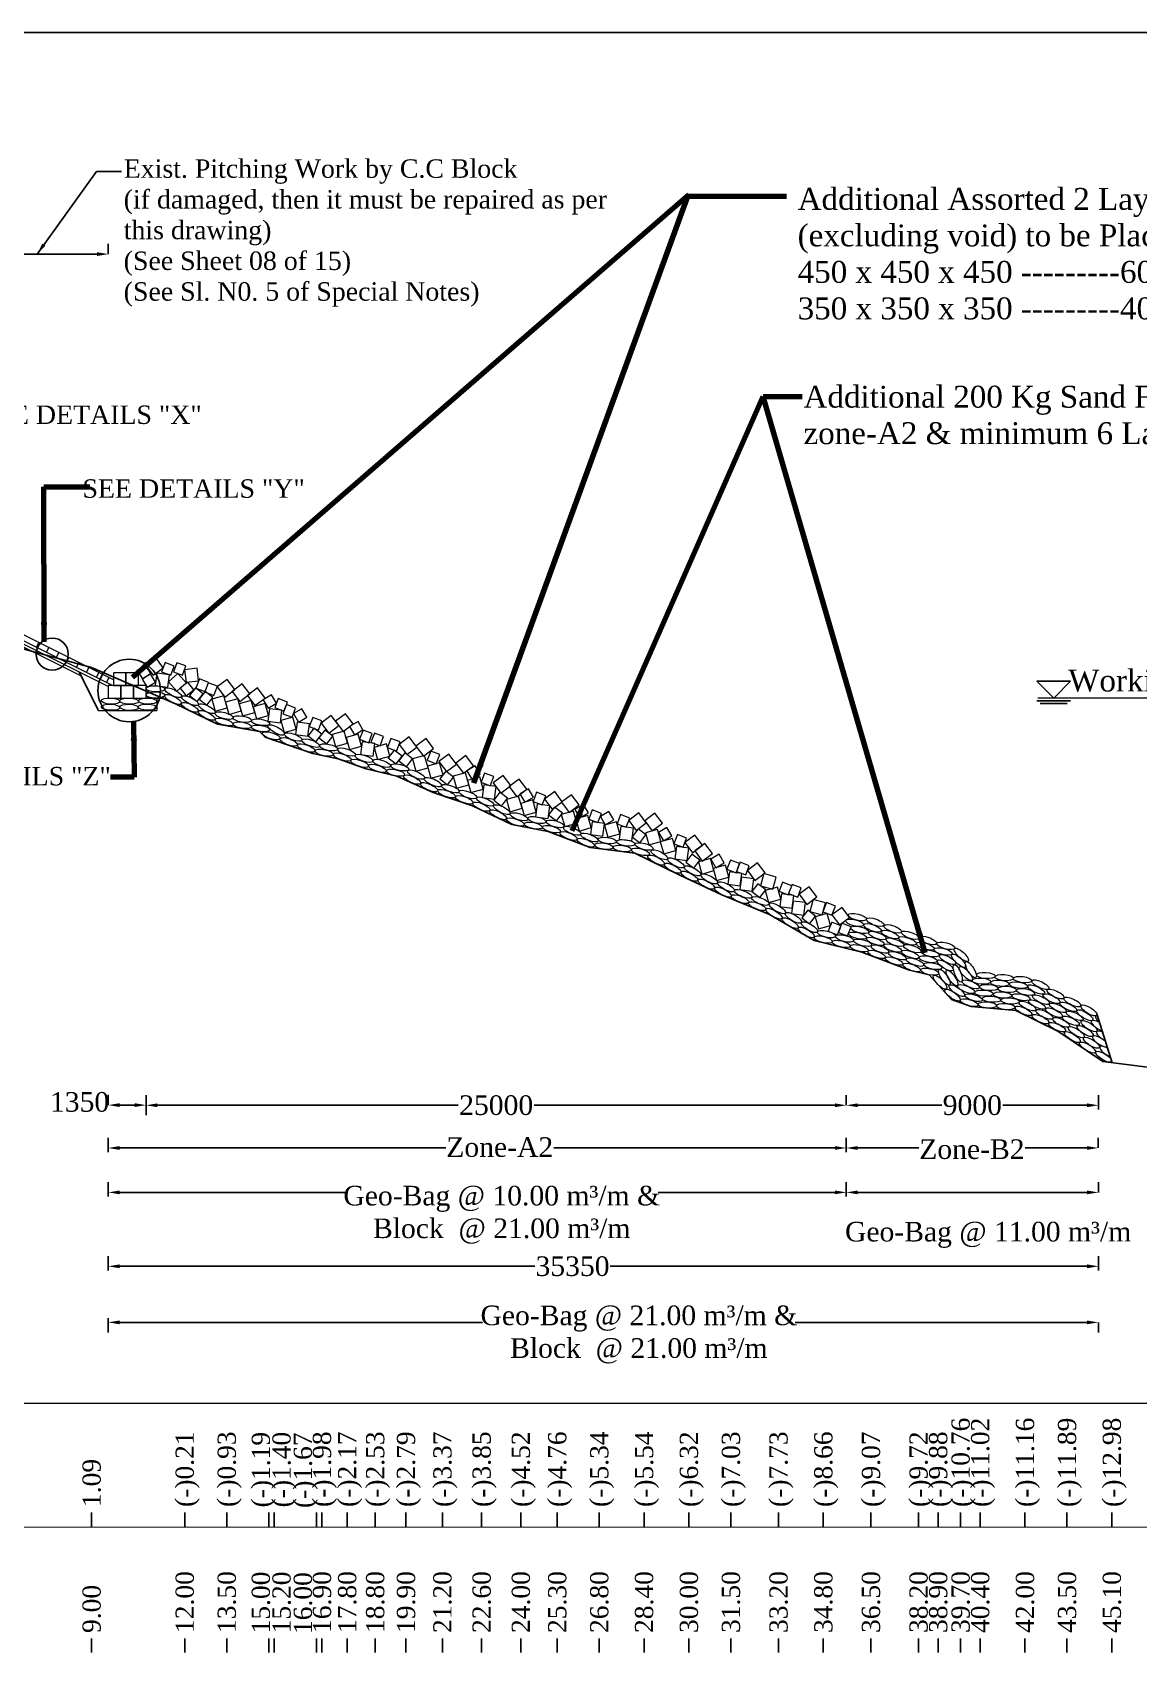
# Model space of a CAD drawing. Header units: metres. Extents: x -2434 to 11656, y -15288 to 8109.
# Drawn here: x 2712.9 to 2752.4, y -11670.8 to -11612.9 of the extents above; entities that cross this region are included whole.
import ezdxf

# ---------------------------------------------------------------- set-up
doc = ezdxf.new("R2010")
doc.units = ezdxf.units.M
doc.layers.add('LINE', color=7, linetype='Continuous')
doc.styles.get("Standard").update_dxf_attribs({"font": 'times.ttf'})
doc.dimstyles.get("Standard").update_dxf_attribs({"dimtxt": 0.5, "dimasz": 0.4075, "dimexe": 0.364, "dimexo": 0.219, "dimgap": 0.09, "dimtad": 0, "dimdec": 0, "dimlfac": 1000, "dimzin": 0, "dimdsep": 46, "dimtxsty": 'Standard', "dimcen": 0.09, "dimadec": 0, "dimazin": 0, "dimtfac": 1, "dimtdec": 0, "dimtofl": 0, "dimtmove": 0, "dimatfit": 3, "dimfxl": 1, "dimtolj": 1, "dimtzin": 0, "dimarcsym": 0})

# ---------------------------------------------------------------- blocks, each defined once
blk = doc.blocks.new('*D222')
at = {"color": 0, "lineweight": -2, "ltscale": 0.5}
for p, q in [((2716.932, -11651.375), (2716.932, -11650.861)), ((2741.932, -11651.225), (2741.932, -11650.861)), ((2717.339, -11651.225), (2728.079, -11651.225)), ((2741.524, -11651.225), (2730.784, -11651.225))]:
    blk.add_line(p, q, dxfattribs=at)
at = {"color": 0, "linetype": 'Continuous', "lineweight": -3, "ltscale": 0.5}
for points in [[(2717.339, -11651.157), (2717.339, -11651.293), (2716.932, -11651.225)], [(2741.524, -11651.157), (2741.524, -11651.293), (2741.932, -11651.225)]]:
    blk.add_solid(points, dxfattribs=at)
at = {"layer": 'Defpoints', "color": 0, "linetype": 'Continuous', "lineweight": -3, "ltscale": 0.5}
for p in [(2741.932, -11651.225), (2741.932, -11651.225), (2716.932, -11656.917)]:
    blk.add_point(p, dxfattribs=at)
at = {"color": 0, "linetype": 'Continuous', "lineweight": -3, "ltscale": 0.5, "insert": (2729.432, -11651.225), "char_height": 0.7, "attachment_point": 5}
blk.add_mtext('\\A1;25000', dxfattribs=at)
blk = doc.blocks.new('*D223')
at = {"color": 0, "lineweight": -2, "ltscale": 0.5}
for p, q in [((2741.932, -11651.225), (2741.932, -11650.861)), ((2750.932, -11651.375), (2750.932, -11650.861)), ((2742.34, -11651.225), (2745.347, -11651.225)), ((2750.525, -11651.225), (2747.517, -11651.225))]:
    blk.add_line(p, q, dxfattribs=at)
at = {"color": 0, "linetype": 'Continuous', "lineweight": -3, "ltscale": 0.5}
for points in [[(2742.34, -11651.157), (2742.34, -11651.293), (2741.932, -11651.225)], [(2750.525, -11651.157), (2750.525, -11651.293), (2750.932, -11651.225)]]:
    blk.add_solid(points, dxfattribs=at)
at = {"layer": 'Defpoints', "color": 0, "linetype": 'Continuous', "lineweight": -3, "ltscale": 0.5}
for p in [(2741.932, -11651.241), (2750.932, -11651.225), (2750.932, -11652.268)]:
    blk.add_point(p, dxfattribs=at)
at = {"color": 0, "linetype": 'Continuous', "lineweight": -3, "ltscale": 0.5, "insert": (2746.432, -11651.225), "char_height": 0.7, "attachment_point": 5}
blk.add_mtext('\\A1;9000', dxfattribs=at)
blk = doc.blocks.new('*D224')
at = {"color": 0, "lineweight": -2, "ltscale": 0.5}
for p, q in [((2741.932, -11652.899), (2741.932, -11652.385)), ((2742.339, -11652.749), (2744.517, -11652.749)), ((2750.521, -11652.749), (2748.315, -11652.749)), ((2750.928, -11652.749), (2750.928, -11652.385))]:
    blk.add_line(p, q, dxfattribs=at)
at = {"color": 0, "linetype": 'Continuous', "lineweight": -3, "ltscale": 0.5}
for points in [[(2742.339, -11652.682), (2742.339, -11652.817), (2741.932, -11652.749)], [(2750.521, -11652.682), (2750.521, -11652.817), (2750.928, -11652.749)]]:
    blk.add_solid(points, dxfattribs=at)
at = {"layer": 'Defpoints', "color": 0, "linetype": 'Continuous', "lineweight": -3, "ltscale": 0.5}
for p in [(2750.928, -11652.749), (2750.928, -11652.749), (2741.932, -11658.977)]:
    blk.add_point(p, dxfattribs=at)
at = {"color": 0, "linetype": 'Continuous', "lineweight": -3, "ltscale": 0.5, "insert": (2746.416, -11652.797), "char_height": 0.7, "attachment_point": 5}
blk.add_mtext('\\A1;Zone-B2', dxfattribs=at)
blk = doc.blocks.new('*D225')
at = {"color": 0, "lineweight": -2, "ltscale": 0.5}
for p, q in [((2715.582, -11657.125), (2715.582, -11656.611)), ((2715.989, -11656.975), (2730.816, -11656.975)), ((2750.524, -11656.975), (2733.501, -11656.975)), ((2750.932, -11657.125), (2750.932, -11656.611))]:
    blk.add_line(p, q, dxfattribs=at)
at = {"color": 0, "linetype": 'Continuous', "lineweight": -3, "ltscale": 0.5}
for points in [[(2715.989, -11656.907), (2715.989, -11657.043), (2715.582, -11656.975)], [(2750.524, -11656.907), (2750.524, -11657.043), (2750.932, -11656.975)]]:
    blk.add_solid(points, dxfattribs=at)
at = {"layer": 'Defpoints', "color": 0, "linetype": 'Continuous', "lineweight": -3, "ltscale": 0.5}
for p in [(2750.932, -11656.975), (2750.932, -11658.977), (2715.582, -11660.118)]:
    blk.add_point(p, dxfattribs=at)
at = {"color": 0, "linetype": 'Continuous', "lineweight": -3, "ltscale": 0.5, "insert": (2732.158, -11656.975), "char_height": 0.5, "attachment_point": 5}
blk.add_mtext('\\A1;{\\H1.4x;35350}', dxfattribs=at)
blk = doc.blocks.new('*D226')
at = {"color": 0, "lineweight": -2, "ltscale": 0.5}
for p, q in [((2715.582, -11654.485), (2715.582, -11653.971)), ((2741.932, -11654.335), (2741.932, -11653.971)), ((2715.989, -11654.335), (2724.048, -11654.335)), ((2741.524, -11654.335), (2735.212, -11654.335))]:
    blk.add_line(p, q, dxfattribs=at)
at = {"color": 0, "linetype": 'Continuous', "lineweight": -3, "ltscale": 0.5}
for points in [[(2715.989, -11654.267), (2715.989, -11654.402), (2715.582, -11654.335)], [(2741.524, -11654.267), (2741.524, -11654.402), (2741.932, -11654.335)]]:
    blk.add_solid(points, dxfattribs=at)
at = {"layer": 'Defpoints', "color": 0, "linetype": 'Continuous', "lineweight": -3, "ltscale": 0.5}
for p in [(2741.932, -11654.335), (2741.932, -11654.335), (2715.582, -11660.118)]:
    blk.add_point(p, dxfattribs=at)
at = {"color": 0, "linetype": 'Continuous', "lineweight": -3, "ltscale": 0.5, "insert": (2729.63, -11655.136), "char_height": 0.7, "attachment_point": 5}
blk.add_mtext('\\A1;Geo-Bag @ 10.00 m³/m &\\PBlock  @ 21.00 m³/m', dxfattribs=at)
blk = doc.blocks.new('*D227')
at = {"color": 0, "lineweight": -2, "ltscale": 0.5}
for p, q in [((2715.582, -11651.219), (2715.582, -11650.855)), ((2715.989, -11651.219), (2716.524, -11651.219)), ((2716.932, -11651.123), (2716.932, -11651.583))]:
    blk.add_line(p, q, dxfattribs=at)
at = {"color": 0, "linetype": 'Continuous', "lineweight": -3, "ltscale": 0.5}
for points in [[(2715.989, -11651.151), (2715.989, -11651.287), (2715.582, -11651.219)], [(2716.524, -11651.151), (2716.524, -11651.287), (2716.932, -11651.219)]]:
    blk.add_solid(points, dxfattribs=at)
at = {"layer": 'Defpoints', "color": 0, "linetype": 'Continuous', "lineweight": -3, "ltscale": 0.5}
for p in [(2715.582, -11651.219), (2716.932, -11650.904), (2716.932, -11651.219)]:
    blk.add_point(p, dxfattribs=at)
at = {"color": 0, "linetype": 'Continuous', "lineweight": -3, "ltscale": 0.5, "insert": (2714.559, -11651.109), "char_height": 0.7, "attachment_point": 5}
blk.add_mtext('\\A1;1350', dxfattribs=at)
blk = doc.blocks.new('*D228')
at = {"color": 0, "lineweight": -2, "ltscale": 0.5}
for p, q in [((2715.582, -11652.899), (2715.582, -11652.385)), ((2715.989, -11652.749), (2727.631, -11652.749)), ((2741.524, -11652.749), (2731.487, -11652.749)), ((2741.932, -11652.749), (2741.932, -11652.385))]:
    blk.add_line(p, q, dxfattribs=at)
at = {"color": 0, "linetype": 'Continuous', "lineweight": -3, "ltscale": 0.5}
for points in [[(2715.989, -11652.682), (2715.989, -11652.817), (2715.582, -11652.749)], [(2741.524, -11652.682), (2741.524, -11652.817), (2741.932, -11652.749)]]:
    blk.add_solid(points, dxfattribs=at)
at = {"layer": 'Defpoints', "color": 0, "linetype": 'Continuous', "lineweight": -3, "ltscale": 0.5}
for p in [(2741.932, -11652.749), (2741.932, -11652.749), (2715.582, -11660.118)]:
    blk.add_point(p, dxfattribs=at)
at = {"color": 0, "linetype": 'Continuous', "lineweight": -3, "ltscale": 0.5, "insert": (2729.559, -11652.722), "char_height": 0.7, "attachment_point": 5}
blk.add_mtext('\\A1;Zone-A2', dxfattribs=at)
blk = doc.blocks.new('*D229')
at = {"color": 0, "lineweight": -2, "ltscale": 0.5}
for p, q in [((2715.582, -11658.827), (2715.582, -11659.341)), ((2715.989, -11658.977), (2728.943, -11658.977)), ((2750.524, -11658.977), (2740.107, -11658.977)), ((2750.932, -11658.977), (2750.932, -11659.341))]:
    blk.add_line(p, q, dxfattribs=at)
at = {"color": 0, "linetype": 'Continuous', "lineweight": -3, "ltscale": 0.5}
for points in [[(2715.989, -11658.909), (2715.989, -11659.045), (2715.582, -11658.977)], [(2750.524, -11658.909), (2750.524, -11659.045), (2750.932, -11658.977)]]:
    blk.add_solid(points, dxfattribs=at)
at = {"layer": 'Defpoints', "color": 0, "linetype": 'Continuous', "lineweight": -3, "ltscale": 0.5}
for p in [(2715.582, -11658.087), (2750.932, -11658.977), (2750.932, -11658.977)]:
    blk.add_point(p, dxfattribs=at)
at = {"color": 0, "linetype": 'Continuous', "lineweight": -3, "ltscale": 0.5, "insert": (2734.525, -11659.412), "char_height": 0.7, "attachment_point": 5}
blk.add_mtext('\\A1;Geo-Bag @ 21.00 m³/m &\\PBlock  @ 21.00 m³/m', dxfattribs=at)
blk = doc.blocks.new('*D230')
at = {"color": 0, "lineweight": -2, "ltscale": 0.5}
for p, q in [((2741.932, -11654.485), (2741.932, -11653.971)), ((2750.932, -11654.335), (2750.932, -11653.971)), ((2742.339, -11654.335), (2750.524, -11654.335))]:
    blk.add_line(p, q, dxfattribs=at)
at = {"color": 0, "linetype": 'Continuous', "lineweight": -3, "ltscale": 0.5}
for points in [[(2742.339, -11654.267), (2742.339, -11654.402), (2741.932, -11654.335)], [(2750.524, -11654.267), (2750.524, -11654.402), (2750.932, -11654.335)]]:
    blk.add_solid(points, dxfattribs=at)
at = {"layer": 'Defpoints', "color": 0, "linetype": 'Continuous', "lineweight": -3, "ltscale": 0.5}
for p in [(2750.932, -11654.335), (2750.932, -11654.335), (2741.932, -11659.687)]:
    blk.add_point(p, dxfattribs=at)
at = {"color": 0, "linetype": 'Continuous', "lineweight": -3, "ltscale": 0.5, "insert": (2746.995, -11655.853), "char_height": 0.7, "attachment_point": 5}
blk.add_mtext('\\A1;Geo-Bag @ 11.00 m³/m ', dxfattribs=at)

msp = doc.modelspace()

# ---------------------------------------------------------------- linework, layer by layer
at = {"color": 0, "lineweight": -3, "ltscale": 0.5}
for p, q in [((2715.581967, -11620.829057), (2715.581967, -11620.465057)), ((2709.961832, -11620.829057), (2714.317793, -11620.829057)), ((2715.174467, -11620.829057), (2712.967793, -11620.829057))]:
    msp.add_line(p, q, dxfattribs=at)
at = {"linetype": 'ByBlock', "lineweight": 13, "ltscale": 0.5}
for p, q in [((2715.731578, -11636.235388), (2710.907119, -11633.823158)), ((2715.765168, -11636.028576), (2710.954332, -11633.623158)), ((2714.623666, -11635.905039), (2710.859905, -11634.023158)), ((2715.581967, -11636.272386), (2710.883512, -11633.923158))]:
    msp.add_line(p, q, dxfattribs=at)
at = {"linetype": 'ByBlock', "lineweight": 18, "ltscale": 0.5}
for p, q in [((2713.015158, -11634.877178), (2713.104601, -11634.698292)), ((2713.372929, -11635.056063), (2713.462372, -11634.877178)), ((2713.7307, -11635.234949), (2713.820143, -11635.056063)), ((2714.088471, -11635.413834), (2714.177914, -11635.234949)), ((2714.446242, -11635.59272), (2714.535685, -11635.413834)), ((2714.804013, -11635.771605), (2714.893456, -11635.59272)), ((2715.161784, -11635.950491), (2715.251226, -11635.771605)), ((2715.519555, -11636.129376), (2715.608997, -11635.950491))]:
    msp.add_line(p, q, dxfattribs=at)
at = {"color": 0, "linetype": 'Continuous', "lineweight": -3, "ltscale": 0.5}
for p, q in [((2715.234225, -11637.126156), (2714.549131, -11635.755968)), ((2716.931967, -11636.682943), (2717.567427, -11636.682943)), ((2750.881086, -11647.963486), (2751.424856, -11649.7042))]:
    msp.add_line(p, q, dxfattribs=at)
at = {"color": 0, "linetype": 'Continuous', "lineweight": 0, "ltscale": 0.5}
for p in [(2717.321561, -11636.683454), (2715.234225, -11637.126156)]:
    msp.add_line(p, (2717.321561, -11637.126156), dxfattribs=at)
at = {"color": 0, "lineweight": 18, "ltscale": 0.18}
for p, q in [((2697.614489, -11661.864003), (2806.986533, -11661.864003)), ((2697.289788, -11666.290625), (2806.986533, -11666.265531))]:
    msp.add_line(p, q, dxfattribs=at)
at = {"color": 0, "lineweight": -2}
for p, q in [((2714.986533, -11666.26983), (2714.986533, -11665.76983)), ((2714.986533, -11666.26983), (2714.986533, -11665.76983)), ((2718.311235, -11666.26983), (2718.311235, -11665.76983)), ((2718.311235, -11666.26983), (2718.311235, -11665.76983)), ((2719.811235, -11666.26983), (2719.811235, -11665.76983)), ((2719.811235, -11666.26983), (2719.811235, -11665.76983)), ((2721.311235, -11666.26983), (2721.311235, -11665.76983)), ((2721.311235, -11666.26983), (2721.311235, -11665.76983)), ((2721.511235, -11666.26983), (2721.511235, -11665.76983)), ((2721.511235, -11666.26983), (2721.511235, -11665.76983)), ((2723.011235, -11666.26983), (2723.011235, -11665.76983)), ((2723.011235, -11666.26983), (2723.011235, -11665.76983)), ((2723.211235, -11666.26983), (2723.211235, -11665.76983)), ((2723.211235, -11666.26983), (2723.211235, -11665.76983)), ((2724.111235, -11666.26983), (2724.111235, -11665.76983)), ((2725.111235, -11666.26983), (2725.111235, -11665.76983)), ((2726.211235, -11666.26983), (2726.211235, -11665.76983)), ((2727.511235, -11666.26983), (2727.511235, -11665.76983)), ((2728.911235, -11666.26983), (2728.911235, -11665.76983)), ((2730.311235, -11666.26983), (2730.311235, -11665.76983)), ((2731.611235, -11666.26983), (2731.611235, -11665.76983)), ((2733.111235, -11666.26983), (2733.111235, -11665.76983)), ((2734.711235, -11666.26983), (2734.711235, -11665.76983)), ((2736.311235, -11666.26983), (2736.311235, -11665.76983)), ((2737.811235, -11666.26983), (2737.811235, -11665.76983)), ((2739.511235, -11666.26983), (2739.511235, -11665.76983)), ((2741.111235, -11666.26983), (2741.111235, -11665.76983)), ((2742.811235, -11666.26983), (2742.811235, -11665.76983)), ((2744.511235, -11666.26983), (2744.511235, -11665.76983)), ((2745.211235, -11666.26983), (2745.211235, -11665.76983)), ((2746.011235, -11666.26983), (2746.011235, -11665.76983)), ((2746.711235, -11666.26983), (2746.711235, -11665.76983)), ((2748.311235, -11666.26983), (2748.311235, -11665.76983)), ((2749.811235, -11666.26983), (2749.811235, -11665.76983)), ((2751.411235, -11666.26983), (2751.411235, -11665.76983)), ((2714.986533, -11670.769253), (2714.986533, -11670.269253)), ((2718.311235, -11670.769253), (2718.311235, -11670.269253)), ((2719.811235, -11670.769253), (2719.811235, -11670.269253)), ((2721.311235, -11670.769253), (2721.311235, -11670.269253)), ((2721.511235, -11670.769253), (2721.511235, -11670.269253)), ((2723.011235, -11670.769253), (2723.011235, -11670.269253)), ((2723.211235, -11670.769253), (2723.211235, -11670.269253)), ((2724.111235, -11670.769253), (2724.111235, -11670.269253)), ((2725.111235, -11670.769253), (2725.111235, -11670.269253)), ((2726.211235, -11670.769253), (2726.211235, -11670.269253)), ((2727.511235, -11670.769253), (2727.511235, -11670.269253)), ((2728.911235, -11670.769253), (2728.911235, -11670.269253)), ((2730.311235, -11670.769253), (2730.311235, -11670.269253)), ((2731.611235, -11670.769253), (2731.611235, -11670.269253)), ((2733.111235, -11670.769253), (2733.111235, -11670.269253)), ((2734.711235, -11670.769253), (2734.711235, -11670.269253)), ((2736.311235, -11670.769253), (2736.311235, -11670.269253)), ((2737.811235, -11670.769253), (2737.811235, -11670.269253)), ((2739.511235, -11670.769253), (2739.511235, -11670.269253)), ((2741.111235, -11670.769253), (2741.111235, -11670.269253)), ((2742.811235, -11670.769253), (2742.811235, -11670.269253)), ((2744.511235, -11670.769253), (2744.511235, -11670.269253)), ((2745.211235, -11670.769253), (2745.211235, -11670.269253)), ((2746.011235, -11670.769253), (2746.011235, -11670.269253)), ((2746.711235, -11670.769253), (2746.711235, -11670.269253)), ((2748.311235, -11670.769253), (2748.311235, -11670.269253)), ((2749.811235, -11670.769253), (2749.811235, -11670.269253)), ((2751.411235, -11670.769253), (2751.411235, -11670.269253))]:
    msp.add_line(p, q, dxfattribs=at)
at = {"color": 6, "linetype": 'Continuous', "lineweight": -3, "ltscale": 0.5}
msp.add_lwpolyline([(2709.986534, -11634.232943), (2714.986534, -11635.592943), (2717.986534, -11636.892943), (2719.486534, -11637.612943), (2720.986534, -11637.872943), (2721.186534, -11638.082943), (2721.986534, -11638.352943), (2722.886534, -11638.662943), (2723.786534, -11638.852943), (2724.786534, -11639.212943), (2725.886534, -11639.472943), (2727.186534, -11640.052943), (2728.586534, -11640.532943), (2729.986534, -11641.202943), (2731.286534, -11641.442943), (2732.786534, -11642.022943), (2734.386534, -11642.222943), (2735.986534, -11643.002943), (2737.486534, -11643.712943), (2739.186534, -11644.412943), (2740.786534, -11645.342943), (2742.486534, -11645.752943), (2744.186534, -11646.402943), (2744.886534, -11646.562943), (2745.686534, -11647.442943), (2746.386534, -11647.702943), (2747.986534, -11647.842943), (2749.486534, -11648.572943), (2751.086534, -11649.662943), (2752.686534, -11649.862943)], dxfattribs=at)
at = {"linetype": 'ByBlock', "lineweight": 18, "ltscale": 0.5}
for points in [[(2715.765168, -11636.232943), (2716.215168, -11636.232943), (2716.215168, -11635.782943), (2715.765168, -11635.782943)], [(2716.215168, -11636.232943), (2716.665168, -11636.232943), (2716.665168, -11635.782943), (2716.215168, -11635.782943)], [(2715.581967, -11636.682943), (2716.031967, -11636.682943), (2716.031967, -11636.232943), (2715.581967, -11636.232943)], [(2716.031967, -11636.682943), (2716.481967, -11636.682943), (2716.481967, -11636.232943), (2716.031967, -11636.232943)], [(2716.481967, -11636.682943), (2716.931967, -11636.682943), (2716.931967, -11636.232943), (2716.481967, -11636.232943)]]:
    msp.add_lwpolyline(points, close=True, dxfattribs=at)
at = {"color": 0, "linetype": 'Continuous', "lineweight": 13, "ltscale": 0.5}
for centre, major_axis in [((2715.66721, -11636.791333), (0.332472, -0.013683)), ((2716.32811, -11636.793568), (0.332472, -0.013683)), ((2716.989264, -11636.789903), (-0.332673, 0.007297)), ((2717.264462, -11636.574032), (-0.332702, 0.00586)), ((2717.267054, -11636.354446), (-0.332702, 0.00586)), ((2717.894278, -11636.732685), (-0.297805, 0.148449)), ((2717.900109, -11636.491863), (-0.297805, 0.148449)), ((2718.502067, -11636.773027), (-0.297805, 0.148449)), ((2715.666697, -11637.011421), (0.332472, -0.013683)), ((2716.327597, -11637.013655), (0.332472, -0.013683)), ((2716.98426, -11637.00999), (-0.332673, 0.007297)), ((2718.494537, -11637.013366), (-0.297805, 0.148449)), ((2719.096496, -11637.300875), (-0.297805, 0.148449)), ((2719.104027, -11637.060536), (-0.297805, 0.148449)), ((2719.717566, -11637.309909), (-0.32146, 0.085955)), ((2720.368191, -11637.435349), (-0.328977, 0.049988)), ((2719.716351, -11637.536671), (-0.32146, 0.085955)), ((2720.368029, -11637.654452), (-0.328977, 0.049988)), ((2721.02003, -11637.766366), (-0.328977, 0.049988)), ((2721.020192, -11637.547263), (-0.328977, 0.049988)), ((2721.396963, -11638.028953), (-0.317735, 0.098841)), ((2721.575834, -11637.82013), (-0.290938, 0.161493)), ((2722.186053, -11638.0728), (-0.312706, 0.113753)), ((2722.023944, -11638.247252), (-0.312706, 0.113753)), ((2722.648009, -11638.464876), (-0.312706, 0.113753)), ((2722.810119, -11638.290424), (-0.312706, 0.113753)), ((2723.290456, -11638.633877), (-0.326572, 0.063841)), ((2723.447221, -11638.443381), (-0.326572, 0.063841)), ((2724.090315, -11638.611889), (-0.316441, 0.102907)), ((2723.934683, -11638.789897), (-0.316441, 0.102907)), ((2724.558425, -11639.014089), (-0.316441, 0.102907)), ((2724.714057, -11638.836081), (-0.316441, 0.102907)), ((2725.192936, -11639.194123), (-0.316441, 0.102907)), ((2725.348568, -11639.016114), (-0.316441, 0.102907)), ((2725.990043, -11639.161128), (-0.325266, 0.070194)), ((2725.836921, -11639.348716), (-0.325266, 0.070194)), ((2726.433293, -11639.595804), (-0.304701, 0.133724)), ((2726.570463, -11639.416705), (-0.304701, 0.133724)), ((2727.172908, -11639.685081), (-0.304701, 0.133724)), ((2727.035739, -11639.864181), (-0.304701, 0.133724)), ((2727.660371, -11640.097017), (-0.313076, 0.112731)), ((2727.797541, -11639.917918), (-0.313076, 0.112731)), ((2728.286866, -11640.31433), (-0.313076, 0.112731)), ((2728.423792, -11640.129364), (-0.313076, 0.112731)), ((2729.038951, -11640.378088), (-0.306223, 0.130201)), ((2728.904048, -11640.560977), (-0.306223, 0.130201)), ((2729.503417, -11640.849342), (-0.297015, 0.150023)), ((2729.638319, -11640.666453), (-0.297015, 0.150023)), ((2730.251048, -11640.922576), (-0.316402, 0.103027)), ((2730.114769, -11641.107231), (-0.316402, 0.103027)), ((2730.755191, -11641.234435), (-0.326376, 0.064835)), ((2730.890337, -11641.039604), (-0.326376, 0.064835)), ((2731.405897, -11641.36582), (-0.321511, 0.085766)), ((2731.538046, -11641.175973), (-0.321511, 0.085766)), ((2732.143731, -11641.420959), (-0.309494, 0.122224)), ((2732.015954, -11641.607301), (-0.309494, 0.122224)), ((2732.634756, -11641.846887), (-0.309494, 0.122224)), ((2732.762533, -11641.660545), (-0.309494, 0.122224)), ((2733.273316, -11641.971791), (-0.32977, 0.04446)), ((2733.396963, -11641.768834), (-0.32977, 0.04446)), ((2733.934548, -11642.056905), (-0.32977, 0.04446)), ((2734.056009, -11641.856051), (-0.32977, 0.04446)), ((2734.708253, -11641.982685), (-0.32255, 0.081769)), ((2734.586793, -11642.177646), (-0.32255, 0.081769)), ((2735.143045, -11642.467451), (-0.295405, 0.153169)), ((2735.255232, -11642.276346), (-0.295405, 0.153169)), ((2735.850389, -11642.568787), (-0.295405, 0.153169)), ((2735.738203, -11642.759892), (-0.295405, 0.153169)), ((2736.333522, -11643.045921), (-0.295405, 0.153169)), ((2736.445709, -11642.854816), (-0.295405, 0.153169)), ((2736.9303, -11643.328367), (-0.295405, 0.153169)), ((2737.043215, -11643.140663), (-0.295405, 0.153169)), ((2737.526753, -11643.610269), (-0.295405, 0.153169)), ((2737.639668, -11643.422565), (-0.295405, 0.153169)), ((2738.138953, -11643.863238), (-0.30995, 0.121061)), ((2738.251869, -11643.675534), (-0.30995, 0.121061)), ((2738.75152, -11644.115415), (-0.30995, 0.121061)), ((2738.864436, -11643.927711), (-0.30995, 0.121061)), ((2739.354128, -11644.383298), (-0.286627, 0.169027)), ((2739.470568, -11644.192828), (-0.286627, 0.169027)), ((2739.928799, -11644.718937), (-0.286627, 0.169027)), ((2740.045239, -11644.531089), (-0.286627, 0.169027)), ((2740.501041, -11645.052707), (-0.286627, 0.169027)), ((2740.617482, -11644.864859), (-0.286627, 0.169027)), ((2742.231669, -11644.707485), (-0.323823, 0.076576)), ((2742.328044, -11644.50565), (-0.323823, 0.076576)), ((2742.411418, -11644.960684), (-0.323823, 0.076576)), ((2742.869317, -11644.888561), (-0.3136, 0.111265)), ((2742.965692, -11644.686726), (-0.3136, 0.111265)), ((2743.589919, -11644.925066), (-0.3136, 0.111265)), ((2741.106968, -11645.307843), (-0.323823, 0.076576)), ((2741.226648, -11645.11187), (-0.323823, 0.076576)), ((2741.752816, -11645.463967), (-0.323823, 0.076576)), ((2741.871523, -11645.266229), (-0.323823, 0.076576)), ((2742.332566, -11645.167384), (-0.323823, 0.076576)), ((2742.514294, -11645.420017), (-0.323823, 0.076576)), ((2742.963996, -11645.37086), (-0.3136, 0.111265)), ((2743.042848, -11645.164161), (-0.3136, 0.111265)), ((2743.493544, -11645.126901), (-0.3136, 0.111265)), ((2743.667076, -11645.402501), (-0.3136, 0.111265)), ((2744.120039, -11645.355169), (-0.3136, 0.111265)), ((2744.216414, -11645.153334), (-0.3136, 0.111265)), ((2744.754657, -11645.545186), (-0.318541, 0.096211)), ((2744.844971, -11645.3408), (-0.3136, 0.111265)), ((2745.481185, -11645.529173), (-0.322795, 0.080796)), ((2742.395586, -11645.617755), (-0.323823, 0.076576)), ((2743.01455, -11645.836392), (-0.3136, 0.111265)), ((2743.129614, -11645.64465), (-0.3136, 0.111265)), ((2743.588223, -11645.609201), (-0.3136, 0.111265)), ((2743.638778, -11646.074732), (-0.3136, 0.111265)), ((2743.753841, -11645.88299), (-0.3136, 0.111265)), ((2744.214718, -11645.837468), (-0.3136, 0.111265)), ((2744.29357, -11645.630768), (-0.3136, 0.111265)), ((2744.380336, -11646.111258), (-0.3136, 0.111265)), ((2744.850986, -11646.00883), (-0.326565, 0.063875)), ((2744.929839, -11645.80213), (-0.326565, 0.063875)), ((2745.39131, -11645.734063), (-0.322795, 0.080796)), ((2745.466863, -11646.229788), (-0.282113, 0.176458)), ((2745.547241, -11646.021354), (-0.29365, 0.156507)), ((2745.941167, -11646.062597), (-0.244474, 0.225737)), ((2746.03952, -11645.851825), (-0.244474, 0.225737)), ((2744.265272, -11646.303), (-0.3136, 0.111265)), ((2744.909419, -11646.454763), (-0.326565, 0.063875)), ((2745.02254, -11646.253883), (-0.326565, 0.063875)), ((2745.276231, -11646.830769), (-0.231344, 0.239175)), ((2745.432834, -11646.654292), (-0.189623, 0.273437)), ((2745.705849, -11646.679635), (-0.189623, 0.273437)), ((2745.910912, -11646.513229), (-0.128689, 0.306862)), ((2746.198542, -11646.517761), (-0.227493, 0.242841)), ((2746.377471, -11646.38218), (-0.17971, 0.280052)), ((2746.910293, -11646.591389), (-0.331848, 0.024535)), ((2747.568726, -11646.665362), (-0.331848, 0.024535)), ((2745.723544, -11647.291615), (-0.27216, 0.191452)), ((2745.879324, -11647.131466), (-0.27216, 0.191452)), ((2746.209538, -11647.073216), (-0.308592, 0.124484)), ((2746.375156, -11646.907246), (-0.308592, 0.124484)), ((2746.759371, -11646.790961), (-0.331848, 0.024535)), ((2746.84755, -11647.21986), (-0.331848, 0.024535)), ((2747.015147, -11647.020627), (-0.331848, 0.024535)), ((2747.416392, -11646.867536), (-0.331848, 0.024535)), ((2747.507962, -11647.285009), (-0.331848, 0.024535)), ((2747.675558, -11647.085776), (-0.331848, 0.024535)), ((2748.07917, -11646.935565), (-0.329944, 0.043149)), ((2748.228396, -11646.738029), (-0.329944, 0.043149)), ((2748.334945, -11647.177936), (-0.326799, 0.062666)), ((2748.710557, -11647.091994), (-0.30113, 0.141582)), ((2748.861196, -11646.919575), (-0.30113, 0.141582)), ((2749.402704, -11647.249141), (-0.30113, 0.141582)), ((2746.319579, -11647.560406), (-0.319306, 0.093641)), ((2746.480865, -11647.381747), (-0.319306, 0.093641)), ((2746.968665, -11647.64379), (-0.331848, 0.024535)), ((2747.118305, -11647.437874), (-0.331848, 0.024535)), ((2747.624403, -11647.701576), (-0.331848, 0.024535)), ((2747.778716, -11647.499175), (-0.331848, 0.024535)), ((2748.164805, -11647.365856), (-0.326799, 0.062666)), ((2748.25864, -11647.853853), (-0.30113, 0.141582)), ((2748.402496, -11647.681773), (-0.30113, 0.141582)), ((2748.740515, -11647.6243), (-0.30113, 0.141582)), ((2748.881545, -11647.450862), (-0.30113, 0.141582)), ((2749.259979, -11647.420429), (-0.30113, 0.141582)), ((2749.345332, -11647.919246), (-0.30113, 0.141582)), ((2749.486361, -11647.745808), (-0.30113, 0.141582)), ((2749.859426, -11647.708473), (-0.30113, 0.141582)), ((2750.002151, -11647.537185), (-0.30113, 0.141582)), ((2750.59859, -11647.837908), (-0.282686, 0.175538)), ((2748.863457, -11648.1488), (-0.30113, 0.141582)), ((2749.007313, -11647.976719), (-0.30113, 0.141582)), ((2749.458664, -11648.434129), (-0.30113, 0.141582)), ((2749.60252, -11648.262049), (-0.30113, 0.141582)), ((2749.945909, -11648.208196), (-0.30113, 0.141582)), ((2750.086091, -11648.032609), (-0.30113, 0.141582)), ((2750.449364, -11648.010667), (-0.282686, 0.175538)), ((2750.59972, -11648.398159), (-0.282686, 0.175538)), ((2749.999708, -11648.78746), (-0.282686, 0.175538)), ((2750.143564, -11648.61538), (-0.282686, 0.175538)), ((2750.459538, -11648.573746), (-0.282686, 0.175538)), ((2750.687899, -11648.991106), (-0.282686, 0.175538)), ((2750.544043, -11649.163186), (-0.282686, 0.175538)), ((2751.118054, -11649.490376), (-0.282686, 0.175538))]:
    msp.add_ellipse(centre, major_axis=major_axis, ratio=0.329715771, dxfattribs=at)
for centre, start_param, end_param in [((2750.964588, -11648.396009), 4.854040234, 8.439751725), ((2751.113814, -11648.22325), 5.73340303, 7.560388928), ((2751.003873, -11648.948001), 4.209755688, 9.084036271), ((2751.144055, -11648.772413), 5.111915621, 8.181876337), ((2751.264453, -11649.318295), 4.909471107, 8.384320852)]:
    msp.add_ellipse(centre, major_axis=(-0.282686, 0.175538), ratio=0.329715771, start_param=start_param, end_param=end_param, dxfattribs=at)
at = {"color": 0, "linetype": 'Continuous', "lineweight": -3, "ltscale": 0.5}
msp.add_solid([(2715.174467, -11620.76114), (2715.174467, -11620.896974), (2715.581967, -11620.829057)], dxfattribs=at)
at = {"layer": 'LINE', "color": 0, "linetype": 'ByBlock', "lineweight": -3, "ltscale": 0.5}
for p, q in [((2749.337027, -11636.682905), (2748.737027, -11636.082905)), ((2749.937027, -11636.082905), (2748.737027, -11636.082905)), ((2749.337027, -11636.682905), (2749.937027, -11636.082905)), ((2748.737027, -11636.782905), (2749.937027, -11636.782905)), ((2748.857027, -11636.882905), (2749.817027, -11636.882905))]:
    msp.add_line(p, q, dxfattribs=at)
at = {"layer": 'LINE', "color": 7, "lineweight": 13, "ltscale": 0.5}
msp.add_line((2761.710914, -11636.682905), (2748.766246, -11636.682905), dxfattribs=at)
at = {"layer": 'LINE', "color": 0, "linetype": 'ByBlock', "lineweight": -3, "ltscale": 0.5}
msp.add_lwpolyline([(2688.83773, -11612.912351), (2816.980107, -11612.912351), (2816.980107, -11701.152166), (2688.83773, -11701.152166)], close=True, dxfattribs=at)
at = {"layer": 'LINE', "color": 0, "linetype": 'ByBlock', "lineweight": 18, "ltscale": 0.5}
for points in [[(2716.801427, -11635.995592), (2717.097951, -11635.809651), (2716.91201, -11635.513128), (2716.615487, -11635.699068), (2716.801427, -11635.995592)], [(2717.184503, -11635.869846), (2717.544621, -11635.600003), (2717.274778, -11635.239885), (2716.91466, -11635.509727), (2717.184503, -11635.869846)], [(2717.488323, -11635.744205), (2717.814921, -11635.870038), (2717.940754, -11635.543441), (2717.614157, -11635.417607), (2717.488323, -11635.744205)], [(2718.236834, -11635.867545), (2718.354613, -11635.537957), (2718.025026, -11635.420178), (2717.907246, -11635.749765), (2718.236834, -11635.867545)], [(2716.975246, -11636.298911), (2717.27177, -11636.112971), (2717.085829, -11635.816447), (2716.789306, -11636.002388), (2716.975246, -11636.298911)], [(2717.763204, -11635.851281), (2717.317018, -11635.792821), (2717.258558, -11636.239008), (2717.704744, -11636.297468), (2717.763204, -11635.851281)], [(2718.366468, -11636.133774), (2718.062981, -11635.801516), (2717.730723, -11636.105003), (2718.03421, -11636.437261), (2718.366468, -11636.133774)], [(2718.640683, -11636.386109), (2718.421311, -11636.11339), (2718.148592, -11636.332762), (2718.367964, -11636.605481), (2718.640683, -11636.386109)], [(2718.75386, -11635.616731), (2718.307147, -11635.671022), (2718.361437, -11636.117735), (2718.80815, -11636.063444), (2718.75386, -11635.616731)], [(2718.710133, -11636.323791), (2719.03673, -11636.449624), (2719.162564, -11636.123027), (2718.835966, -11635.997193), (2718.710133, -11636.323791)], [(2719.026761, -11636.464135), (2719.353358, -11636.589968), (2719.479192, -11636.263371), (2719.152594, -11636.137537), (2719.026761, -11636.464135)], [(2719.738657, -11636.645827), (2720.098775, -11636.375985), (2719.828933, -11636.015867), (2719.468815, -11636.285709), (2719.738657, -11636.645827)], [(2720.275505, -11636.807093), (2720.635623, -11636.537251), (2720.36578, -11636.177132), (2720.005662, -11636.446975), (2720.275505, -11636.807093)], [(2718.760572, -11636.809231), (2718.974215, -11636.532), (2718.696984, -11636.318357), (2718.483341, -11636.595588), (2718.760572, -11636.809231)], [(2719.10424, -11636.940029), (2719.317883, -11636.662799), (2719.040652, -11636.449156), (2718.827009, -11636.726386), (2719.10424, -11636.940029)], [(2719.27406, -11636.717832), (2719.394445, -11637.15143), (2719.828044, -11637.031045), (2719.707659, -11636.597447), (2719.27406, -11636.717832)], [(2719.770841, -11636.831115), (2719.891227, -11637.264714), (2720.324825, -11637.144329), (2720.20444, -11636.71073), (2719.770841, -11636.831115)], [(2720.819448, -11636.950937), (2721.179566, -11636.681094), (2720.909724, -11636.320976), (2720.549605, -11636.590818), (2720.819448, -11636.950937)], [(2721.287472, -11637.043419), (2721.589346, -11636.866298), (2721.412224, -11636.564424), (2721.11035, -11636.741545), (2721.287472, -11637.043419)], [(2721.527458, -11637.025418), (2721.854056, -11637.151251), (2721.979889, -11636.824654), (2721.653292, -11636.69882), (2721.527458, -11637.025418)], [(2720.256192, -11636.88987), (2720.376577, -11637.323468), (2720.810175, -11637.203083), (2720.68979, -11636.769485), (2720.256192, -11636.88987)], [(2720.751516, -11636.995962), (2720.871901, -11637.429561), (2721.305499, -11637.309175), (2721.185114, -11636.875577), (2720.751516, -11636.995962)], [(2721.784638, -11637.120199), (2721.338452, -11637.061739), (2721.279992, -11637.507925), (2721.726178, -11637.566385), (2721.784638, -11637.120199)], [(2721.817809, -11637.244587), (2722.144406, -11637.37042), (2722.27024, -11637.043823), (2721.943642, -11636.917989), (2721.817809, -11637.244587)], [(2722.372398, -11637.541927), (2722.674272, -11637.364805), (2722.497151, -11637.062931), (2722.195276, -11637.240053), (2722.372398, -11637.541927)], [(2723.451597, -11637.934853), (2723.811715, -11637.66501), (2723.541873, -11637.304892), (2723.181755, -11637.574735), (2723.451597, -11637.934853)], [(2723.967387, -11637.872418), (2724.327505, -11637.602576), (2724.057663, -11637.242458), (2723.697544, -11637.5123), (2723.967387, -11637.872418)], [(2721.738007, -11637.482139), (2721.858392, -11637.915737), (2722.29199, -11637.795352), (2722.171605, -11637.361754), (2721.738007, -11637.482139)], [(2722.768132, -11637.597985), (2722.321946, -11637.539525), (2722.263486, -11637.985712), (2722.709672, -11638.044172), (2722.768132, -11637.597985)], [(2722.991093, -11638.250801), (2723.204736, -11637.973571), (2722.927505, -11637.759928), (2722.713862, -11638.037158), (2722.991093, -11638.250801)], [(2722.756579, -11637.698227), (2723.083177, -11637.824061), (2723.20901, -11637.497463), (2722.882413, -11637.37163), (2722.756579, -11637.698227)], [(2723.381308, -11638.322658), (2723.594951, -11638.045428), (2723.317721, -11637.831785), (2723.104078, -11638.109015), (2723.381308, -11638.322658)], [(2723.57531, -11637.982195), (2723.695695, -11638.415794), (2724.129293, -11638.295408), (2724.008908, -11637.86181), (2723.57531, -11637.982195)], [(2724.374796, -11637.999717), (2724.67667, -11637.822596), (2724.499549, -11637.520721), (2724.197675, -11637.697843), (2724.374796, -11637.999717)], [(2724.55426, -11638.152037), (2724.880858, -11638.27787), (2725.006691, -11637.951273), (2724.680094, -11637.825439), (2724.55426, -11638.152037)], [(2724.070634, -11638.088288), (2724.191019, -11638.521886), (2724.624617, -11638.401501), (2724.504232, -11637.967903), (2724.070634, -11638.088288)], [(2725.094039, -11638.307642), (2724.647853, -11638.249182), (2724.589393, -11638.695369), (2725.035579, -11638.753829), (2725.094039, -11638.307642)], [(2724.961942, -11638.257215), (2725.288539, -11638.383048), (2725.414373, -11638.056451), (2725.087775, -11637.930617), (2724.961942, -11638.257215)], [(2725.078583, -11638.442665), (2725.198968, -11638.876263), (2725.632566, -11638.755878), (2725.512181, -11638.32228), (2725.078583, -11638.442665)], [(2725.549068, -11638.4502), (2725.875665, -11638.576034), (2726.001499, -11638.249436), (2725.674901, -11638.123603), (2725.549068, -11638.4502)], [(2726.236854, -11638.70265), (2726.596972, -11638.432808), (2726.32713, -11638.07269), (2725.967012, -11638.342532), (2726.236854, -11638.70265)], [(2726.838739, -11638.756339), (2727.198857, -11638.486497), (2726.929015, -11638.126379), (2726.568896, -11638.396221), (2726.838739, -11638.756339)], [(2725.858216, -11639.035293), (2726.071859, -11638.758062), (2725.794629, -11638.544419), (2725.580986, -11638.82165), (2725.858216, -11639.035293)], [(2726.229077, -11639.135393), (2726.44272, -11638.858162), (2726.16549, -11638.644519), (2725.951847, -11638.92175), (2726.229077, -11639.135393)], [(2726.44433, -11638.857229), (2726.564715, -11639.290827), (2726.998314, -11639.170442), (2726.877928, -11638.736844), (2726.44433, -11638.857229)], [(2726.967858, -11638.901043), (2727.294456, -11639.026877), (2727.420289, -11638.700279), (2727.093692, -11638.574446), (2726.967858, -11638.901043)], [(2726.980222, -11639.111995), (2727.100607, -11639.545594), (2727.534205, -11639.425209), (2727.41382, -11638.99161), (2726.980222, -11639.111995)], [(2727.654139, -11639.311286), (2728.014258, -11639.041444), (2727.744415, -11638.681326), (2727.384297, -11638.951168), (2727.654139, -11639.311286)], [(2728.262725, -11639.3698), (2728.622843, -11639.099958), (2728.353001, -11638.739839), (2727.992883, -11639.009682), (2728.262725, -11639.3698)], [(2727.697133, -11639.780606), (2727.910776, -11639.503376), (2727.633546, -11639.289733), (2727.419903, -11639.566963), (2727.697133, -11639.780606)], [(2727.899232, -11639.470984), (2728.019617, -11639.904582), (2728.453216, -11639.784197), (2728.33283, -11639.350599), (2727.899232, -11639.470984)], [(2728.559363, -11639.583105), (2728.861237, -11639.405983), (2728.684115, -11639.104109), (2728.382241, -11639.28123), (2728.559363, -11639.583105)], [(2728.408969, -11639.622014), (2728.529354, -11640.055612), (2728.962953, -11639.935227), (2728.842567, -11639.501629), (2728.408969, -11639.622014)], [(2728.892596, -11639.685762), (2729.219193, -11639.811596), (2729.345027, -11639.484998), (2729.018429, -11639.359165), (2728.892596, -11639.685762)], [(2729.594839, -11640.076072), (2729.954958, -11639.80623), (2729.685115, -11639.446112), (2729.324997, -11639.715954), (2729.594839, -11640.076072)], [(2730.163343, -11640.206002), (2730.523462, -11639.93616), (2730.253619, -11639.576042), (2729.893501, -11639.845884), (2730.163343, -11640.206002)], [(2729.432375, -11639.841368), (2728.986188, -11639.782908), (2728.927728, -11640.229095), (2729.373915, -11640.287555), (2729.432375, -11639.841368)], [(2729.622934, -11640.539448), (2729.836577, -11640.262217), (2729.559346, -11640.048574), (2729.345703, -11640.325805), (2729.622934, -11640.539448)], [(2729.79985, -11640.307187), (2729.920235, -11640.740785), (2730.353834, -11640.6204), (2730.233448, -11640.186802), (2729.79985, -11640.307187)], [(2730.45828, -11640.40451), (2730.760154, -11640.227388), (2730.583033, -11639.925514), (2730.281159, -11640.102636), (2730.45828, -11640.40451)], [(2730.749083, -11640.372305), (2731.075681, -11640.498138), (2731.201514, -11640.171541), (2730.874917, -11640.045707), (2730.749083, -11640.372305)], [(2731.430031, -11640.65327), (2731.790149, -11640.383428), (2731.520306, -11640.02331), (2731.160188, -11640.293152), (2731.430031, -11640.65327)], [(2732.032625, -11640.766197), (2732.392743, -11640.496354), (2732.1229, -11640.136236), (2731.762782, -11640.406078), (2732.032625, -11640.766197)], [(2730.307887, -11640.443419), (2730.428272, -11640.877017), (2730.86187, -11640.756632), (2730.741485, -11640.323034), (2730.307887, -11640.443419)], [(2731.343357, -11640.533076), (2730.897171, -11640.474616), (2730.838711, -11640.920803), (2731.284898, -11640.979263), (2731.343357, -11640.533076)], [(2731.580234, -11641.071293), (2731.793877, -11640.794063), (2731.516646, -11640.58042), (2731.303003, -11640.85765), (2731.580234, -11641.071293)], [(2731.75715, -11640.839032), (2731.877535, -11641.272631), (2732.311133, -11641.152245), (2732.190748, -11640.718647), (2731.75715, -11640.839032)], [(2732.420519, -11640.958551), (2732.722393, -11640.78143), (2732.545272, -11640.479556), (2732.243398, -11640.656677), (2732.420519, -11640.958551)], [(2732.736343, -11641.005992), (2733.062941, -11641.131825), (2733.188774, -11640.805228), (2732.862177, -11640.679394), (2732.736343, -11641.005992)], [(2733.328722, -11641.208963), (2733.630596, -11641.031842), (2733.453475, -11640.729967), (2733.151601, -11640.907089), (2733.328722, -11641.208963)], [(2734.432217, -11641.413799), (2734.792335, -11641.143957), (2734.522493, -11640.783838), (2734.162375, -11641.053681), (2734.432217, -11641.413799)], [(2735.005093, -11641.42478), (2735.365212, -11641.154937), (2735.095369, -11640.794819), (2734.735251, -11641.064661), (2735.005093, -11641.42478)], [(2732.270126, -11640.99746), (2732.390511, -11641.431059), (2732.824109, -11641.310674), (2732.703724, -11640.877075), (2732.270126, -11640.99746)], [(2733.300009, -11641.164869), (2732.853823, -11641.106409), (2732.795363, -11641.552595), (2733.24155, -11641.611055), (2733.300009, -11641.164869)], [(2733.29404, -11641.219913), (2733.414425, -11641.653511), (2733.848024, -11641.533126), (2733.727638, -11641.099528), (2733.29404, -11641.219913)], [(2733.746249, -11641.168503), (2734.072847, -11641.294336), (2734.19868, -11640.967739), (2733.872083, -11640.841905), (2733.746249, -11641.168503)], [(2734.33275, -11641.329274), (2733.886563, -11641.270814), (2733.828103, -11641.717001), (2734.27429, -11641.775461), (2734.33275, -11641.329274)], [(2734.566387, -11641.847787), (2734.78003, -11641.570557), (2734.5028, -11641.356914), (2734.289157, -11641.634144), (2734.566387, -11641.847787)], [(2734.76128, -11641.495357), (2734.881665, -11641.928955), (2735.315263, -11641.80857), (2735.194878, -11641.374972), (2734.76128, -11641.495357)], [(2735.402138, -11641.782007), (2735.704012, -11641.604886), (2735.526891, -11641.303012), (2735.225017, -11641.480133), (2735.402138, -11641.782007)], [(2735.29207, -11641.815647), (2735.412455, -11642.249245), (2735.846053, -11642.12886), (2735.725668, -11641.695261), (2735.29207, -11641.815647)], [(2735.779907, -11641.887443), (2736.106505, -11642.013277), (2736.232338, -11641.686679), (2735.905741, -11641.560846), (2735.779907, -11641.887443)], [(2736.437846, -11642.204703), (2736.797964, -11641.934861), (2736.528122, -11641.574743), (2736.168004, -11641.844585), (2736.437846, -11642.204703)], [(2736.791161, -11642.501542), (2737.151279, -11642.2317), (2736.881436, -11641.871581), (2736.521318, -11642.141424), (2736.791161, -11642.501542)], [(2736.310374, -11642.038038), (2735.864187, -11641.979578), (2735.805728, -11642.425765), (2736.251914, -11642.484225), (2736.310374, -11642.038038)], [(2736.48401, -11642.752992), (2736.697653, -11642.475762), (2736.420422, -11642.262119), (2736.206779, -11642.539349), (2736.48401, -11642.752992)], [(2736.651776, -11642.533322), (2736.772161, -11642.96692), (2737.205759, -11642.846535), (2737.085374, -11642.412937), (2736.651776, -11642.533322)], [(2737.269152, -11642.741806), (2737.571026, -11642.564685), (2737.393905, -11642.262811), (2737.092031, -11642.439932), (2737.269152, -11642.741806)], [(2737.672185, -11642.792907), (2737.998782, -11642.918741), (2738.124616, -11642.592143), (2737.798018, -11642.46631), (2737.672185, -11642.792907)], [(2737.181756, -11642.765139), (2737.302141, -11643.198737), (2737.73574, -11643.078352), (2737.615355, -11642.644754), (2737.181756, -11642.765139)], [(2738.202652, -11642.943503), (2737.756465, -11642.885043), (2737.698005, -11643.331229), (2738.144192, -11643.389689), (2738.202652, -11642.943503)], [(2738.015595, -11642.875279), (2738.342192, -11643.001112), (2738.468026, -11642.674515), (2738.141428, -11642.548681), (2738.015595, -11642.875279)], [(2738.632218, -11643.13514), (2738.186031, -11643.076681), (2738.127572, -11643.522867), (2738.573758, -11643.581327), (2738.632218, -11643.13514)], [(2738.670064, -11643.197313), (2739.030182, -11642.927471), (2738.76034, -11642.567353), (2738.400222, -11642.837195), (2738.670064, -11643.197313)], [(2739.303901, -11643.507106), (2739.424633, -11643.073605), (2738.991131, -11642.952873), (2738.870399, -11643.386375), (2739.303901, -11643.507106)], [(2738.84189, -11643.805115), (2739.055533, -11643.527884), (2738.778302, -11643.314241), (2738.564659, -11643.591472), (2738.84189, -11643.805115)], [(2739.036782, -11643.554526), (2739.157167, -11643.988124), (2739.590766, -11643.867739), (2739.470381, -11643.434141), (2739.036782, -11643.554526)], [(2739.529876, -11643.583163), (2739.856474, -11643.708997), (2739.982307, -11643.382399), (2739.65571, -11643.256566), (2739.529876, -11643.583163)], [(2740.060343, -11643.733759), (2739.614156, -11643.675299), (2739.555697, -11644.121486), (2740.001883, -11644.179945), (2740.060343, -11643.733759)], [(2739.873286, -11643.665535), (2740.199884, -11643.791369), (2740.325717, -11643.464771), (2739.99912, -11643.338938), (2739.873286, -11643.665535)], [(2740.517863, -11644.050473), (2740.877981, -11643.780631), (2740.608139, -11643.420513), (2740.248021, -11643.690355), (2740.517863, -11644.050473)], [(2740.480017, -11643.9883), (2740.033831, -11643.929841), (2739.975371, -11644.376027), (2740.421557, -11644.434487), (2740.480017, -11643.9883)], [(2740.622707, -11644.743692), (2740.83635, -11644.466462), (2740.55912, -11644.252819), (2740.345477, -11644.530049), (2740.622707, -11644.743692)], [(2741.064652, -11644.425659), (2741.185384, -11643.992157), (2740.751882, -11643.871426), (2740.63115, -11644.304928), (2741.064652, -11644.425659)], [(2741.094486, -11644.312779), (2741.421083, -11644.438612), (2741.546917, -11644.112015), (2741.220319, -11643.986181), (2741.094486, -11644.312779)], [(2741.69019, -11644.786085), (2742.050308, -11644.516243), (2741.780466, -11644.156124), (2741.420348, -11644.425967), (2741.69019, -11644.786085)], [(2740.8176, -11644.493104), (2740.937985, -11644.926702), (2741.371583, -11644.806317), (2741.251198, -11644.372719), (2740.8176, -11644.493104)], [(2741.287257, -11645.012195), (2741.613854, -11645.138029), (2741.739688, -11644.811431), (2741.41309, -11644.685598), (2741.287257, -11645.012195)], [(2741.650429, -11645.050888), (2741.977027, -11645.176721), (2742.10286, -11644.850124), (2741.776263, -11644.72429), (2741.650429, -11645.050888)]]:
    msp.add_lwpolyline(points, dxfattribs=at)
at = {"layer": 'LINE', "color": 0, "linetype": 'ByBlock', "lineweight": -3, "ltscale": 0.5}
for centre, radius in [((2713.579783, -11635.114361), 0.574705), ((2716.329144, -11636.413158), 1.116429)]:
    msp.add_circle(centre, radius, dxfattribs=at)

# ---------------------------------------------------------------- texts
at = {"color": 0, "lineweight": -2}
for s, p in [('(-)10.76', (2746.336235, -11665.56983)), ('(-)11.02', (2747.036235, -11665.56983)), ('(-)11.16', (2748.636235, -11665.56983)), ('(-)11.89', (2750.136235, -11665.56983)), ('(-)12.98', (2751.736235, -11665.56983)), ('(-)0.21', (2718.636235, -11665.56983)), ('(-)0.93', (2720.136235, -11665.56983)), ('(-)1.19', (2721.352994, -11665.585927)), ('(-)1.40', (2722.092263, -11665.58433)), ('(-)1.67', (2722.852924, -11665.607431)), ('(-)1.98', (2723.536235, -11665.56983)), ('(-)2.17', (2724.436235, -11665.56983)), ('(-)2.53', (2725.436235, -11665.56983)), ('(-)2.79', (2726.536235, -11665.56983)), ('(-)3.37', (2727.836235, -11665.56983)), ('(-)3.85', (2729.236235, -11665.56983)), ('(-)4.52', (2730.636235, -11665.56983)), ('(-)4.76', (2731.936235, -11665.56983)), ('(-)5.34', (2733.436235, -11665.56983)), ('(-)5.54', (2735.036235, -11665.56983)), ('(-)6.32', (2736.636235, -11665.56983)), ('(-)7.03', (2738.136235, -11665.56983)), ('(-)7.73', (2739.836235, -11665.56983)), ('(-)8.66', (2741.436235, -11665.56983)), ('(-)9.07', (2743.136235, -11665.56983)), ('(-)9.72', (2744.836235, -11665.56983)), ('(-)9.88', (2745.536235, -11665.56983)), ('1.09', (2715.311533, -11665.56983)), ('12.00', (2718.636235, -11670.069253)), ('13.50', (2720.136235, -11670.069253)), ('15.00', (2721.352994, -11670.08535)), ('15.20', (2722.092263, -11670.083753)), ('16.00', (2722.852924, -11670.106854)), ('16.90', (2723.536235, -11670.069253)), ('17.80', (2724.436235, -11670.069253)), ('18.80', (2725.436235, -11670.069253)), ('19.90', (2726.536235, -11670.069253)), ('21.20', (2727.836235, -11670.069253)), ('22.60', (2729.236235, -11670.069253)), ('24.00', (2730.636235, -11670.069253)), ('25.30', (2731.936235, -11670.069253)), ('26.80', (2733.436235, -11670.069253)), ('28.40', (2735.036235, -11670.069253)), ('30.00', (2736.636235, -11670.069253)), ('31.50', (2738.136235, -11670.069253)), ('33.20', (2739.836235, -11670.069253)), ('34.80', (2741.436235, -11670.069253)), ('36.50', (2743.136235, -11670.069253)), ('38.20', (2744.836235, -11670.069253)), ('38.90', (2745.536235, -11670.069253)), ('39.70', (2746.336235, -11670.069253)), ('40.40', (2747.036235, -11670.069253)), ('42.00', (2748.636235, -11670.069253)), ('43.50', (2750.136235, -11670.069253)), ('45.10', (2751.736235, -11670.069253)), ('9.00', (2715.311533, -11670.069253))]:
    msp.add_text(s, height=0.65, rotation=90, dxfattribs=at).set_placement(p)
at = {"layer": 'LINE', "color": 0, "linetype": 'ByBlock', "lineweight": -3, "ltscale": 0.5, "char_height": 0.65828823}
for s, insert, attachment_point in [('Exist. Pitching Work by C.C Block \\P(if damaged, then it must be repaired as per \\Pthis drawing) \\P(See Sheet 08 of 15)\\P(See Sl. N0. 5 of Special Notes)', (2716.133833, -11617.445485), 1), ('SEE DETAILS "X"', (2710.983249, -11626.235784), 1), ('SEE DETAILS "Y"', (2722.599533, -11628.871626), 3), ('SEE DETAILS "Z"', (2715.67449, -11639.143416), 3)]:
    msp.add_mtext(s, dxfattribs=dict(at, insert=insert, attachment_point=attachment_point))
at = {"layer": 'LINE', "color": 7, "lineweight": 13, "ltscale": 0.5, "attachment_point": 1}
for s, insert, char_height, width in [('Additional Assorted 2 Layers (minimum) C.C Blocks (including block at Key) @ 21.00 {\\C0;m³/m} (excluding void) to be Placed / dumped at or below Working LWL within Zone A2 as shown. \\P450 x 450 x 450 ---------60 % by volume\\P350 x 350 x 350 ---------40 % by volume', (2740.194789, -11618.466993), 0.781767752, 46.31614072), ('Working LWL 0.00 m', (2749.854757, -11635.665967), 0.78176775, 30.04400339)]:
    msp.add_mtext(s, dxfattribs=dict(at, insert=insert, char_height=char_height, width=width))
at = {"layer": 'LINE', "color": 0, "linetype": 'ByBlock', "lineweight": -3, "ltscale": 0.5, "insert": (2740.404253, -11625.530687), "char_height": 0.781767752, "width": 44.3343089, "attachment_point": 1}
msp.add_mtext('Additional 200 Kg Sand Filled Geo-bag to be dumped @ 21.00 m³/m ({\\C7;minimum} 2 Layers in zone-A2 & {\\C7;minimum} 6 Layers in zone-B2  as shown).', dxfattribs=at)

# ---------------------------------------------------------------- dimensions: what is measured, and where the dimension line sits
at = {"color": 0, "linetype": 'Continuous', "lineweight": -3, "ltscale": 0.5}
for base, p1, p2, text, override, picture, middle in [((2741.931967, -11654.334515), (2715.581967, -11660.118355), (2741.931967, -11654.334515), 'Geo-Bag @ 10.00 m³/m &\\PBlock  @ 21.00 m³/m', {"dimtxt": 0.7, "dimtmove": 2, "dimfxl": 0.15, "dimfxlon": 1}, '*D226', (2729.62998, -11655.135529)), ((2741.931967, -11652.749486), (2715.581967, -11660.118355), (2741.931967, -11652.749486), 'Zone-A2', {"dimtxt": 0.7, "dimtmove": 2, "dimfxl": 0.15, "dimfxlon": 1}, '*D228', (2729.559041, -11652.721768)), ((2750.928002, -11652.749486), (2741.931967, -11658.976775), (2750.928002, -11652.749486), 'Zone-B2', {"dimtxt": 0.7, "dimtmove": 2, "dimfxl": 0.15, "dimfxlon": 1}, '*D224', (2746.416183, -11652.797117)), ((2750.931967, -11654.334515), (2741.931967, -11659.687044), (2750.931967, -11654.334515), 'Geo-Bag @ 11.00 m³/m ', {"dimtxt": 0.7, "dimtmove": 2, "dimfxl": 0.15, "dimfxlon": 1}, '*D230', (2746.994716, -11655.85255)), ((2750.931967, -11658.976775), (2715.581967, -11658.086838), (2750.931967, -11658.976775), 'Geo-Bag @ 21.00 m³/m &\\PBlock  @ 21.00 m³/m', {"dimtxt": 0.7, "dimtmove": 2, "dimfxl": 0.15, "dimfxlon": 1}, '*D229', (2734.525038, -11659.41185)), ((2750.931967, -11656.975122), (2715.581967, -11660.118355), (2750.931967, -11658.976775), '{\\H1.4x;<>}', {"dimfxl": 0.15, "dimfxlon": 1}, '*D225', (2732.158383, -11656.975122))]:
    dim = msp.add_linear_dim(base=base, p1=p1, p2=p2, text=text, dimstyle='Standard', override=override, dxfattribs=at)
    dim.commit()
    dim.dimension.update_dxf_attribs({"geometry": picture, "text_midpoint": middle, "dimtype": 160})
dim = msp.add_linear_dim(base=(2716.931967, -11651.218806), p1=(2715.581967, -11651.218806), p2=(2716.931967, -11650.904138), dimstyle='Standard', override={"dimtxt": 0.7, "dimtmove": 2, "dimfxl": 0.15, "dimfxlon": 1}, dxfattribs=at)
dim.commit()
dim.dimension.update_dxf_attribs({"geometry": '*D227', "text_midpoint": (2714.558538, -11651.108508), "dimtype": 160})
for base, p1, p2, picture, middle in [((2741.931967, -11651.225074), (2716.931967, -11656.91733), (2741.931967, -11651.225074), '*D222', (2729.431967, -11651.225074)), ((2750.932241, -11651.225089), (2741.932062, -11651.241494), (2750.932241, -11652.267979), '*D223', (2746.432152, -11651.225089))]:
    dim = msp.add_linear_dim(base=base, p1=p1, p2=p2, dimstyle='Standard', override={"dimtxt": 0.7, "dimtmove": 2, "dimfxl": 0.15, "dimfxlon": 1}, dxfattribs=at)
    dim.commit()
    dim.dimension.update_dxf_attribs({"geometry": picture, "text_midpoint": middle})

# ---------------------------------------------------------------- leaders
msp.add_leader([(2713.046521, -11620.827588), (2715.157356, -11617.875739), (2716.054542, -11617.875739)], dimstyle='Standard', override={"dimgap": 0.09, "dimtad": 0, "dimfxl": 0.15, "dimfxlon": 1}, dxfattribs=at)
at = {"layer": 'LINE', "color": 7, "lineweight": 13, "ltscale": 0.5}
for points in [[(2716.449623, -11635.931347), (2736.304572, -11618.702839)], [(2728.634324, -11639.706862), (2736.27519, -11618.756599), (2739.794163, -11618.758233)], [(2732.143731, -11641.420959), (2738.965129, -11625.919866), (2740.350283, -11625.919866)], [(2744.742127, -11645.782395), (2738.965129, -11625.919866)], [(2713.288345, -11634.676589), (2713.279601, -11629.138299), (2714.924796, -11629.138299)], [(2716.489252, -11637.507805), (2716.503114, -11639.505537), (2715.667479, -11639.505537)]]:
    msp.add_leader(points, dimstyle='Standard', override={"dimtxt": 0.9, "dimasz": 0.7, "dimclrd": 7, "dimclre": 7, "dimclrt": 7, "dimlwd": 65535, "dimlwe": 65535}, dxfattribs=at)

doc.saveas('drawing.dxf')
